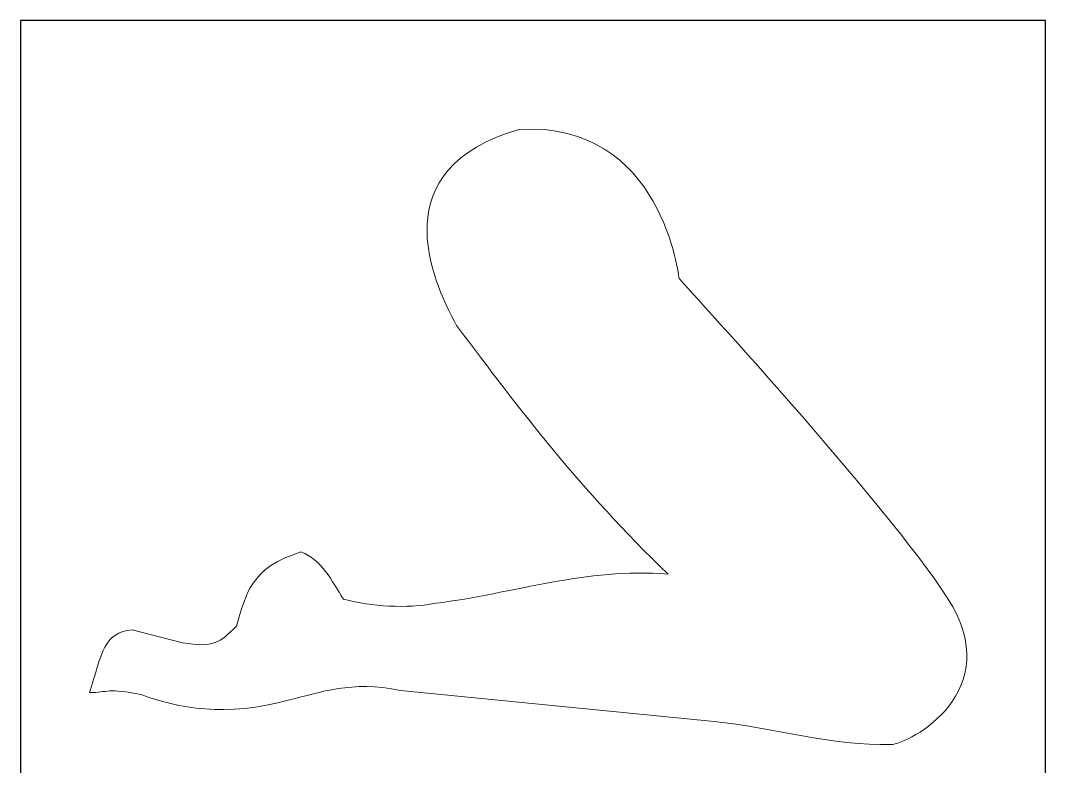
# Model space of a CAD drawing. Header units: millimetres. Extents: x -389 to 572, y -144 to 224.
# Drawn here: x 98.2 to 308.1, y 50.5 to 203.3 of the extents above; entities that cross this region are included whole.
import ezdxf

# ---------------------------------------------------------------- set-up
doc = ezdxf.new("R2010")
doc.units = ezdxf.units.MM
doc.header["$MEASUREMENT"] = 0
doc.layers.add('Layer 1', color=7, linetype='Continuous')

msp = doc.modelspace()

# ---------------------------------------------------------------- linework, layer by layer
at = {"layer": 'Layer 1', "color": 7}
msp.add_open_spline([(308.1016, -93.6553), (308.1016, -93.6553), (98.1988, -93.6553), (98.1988, -93.6553), (98.1988, -93.6553), (98.1988, -93.6553), (98.1988, 203.3131), (98.1988, 203.3131), (98.1988, 203.3131), (98.1988, 203.3131), (308.1016, 203.3131), (308.1016, 203.3131), (308.1016, 203.3131), (308.1016, 203.3131), (308.1016, -93.6553), (308.1016, -93.6553)], degree=3, knots=[0, 0, 0, 0, 0.2, 0.2, 0.2, 0.2, 0.4, 0.4, 0.4, 0.4, 0.6, 0.6, 0.6, 0.6, 1, 1, 1, 1], dxfattribs=at)
at = {"layer": 'Layer 1', "lineweight": 20}
msp.add_open_spline([(233.0657, 150.4317), (233.0657, 150.4317), (229.6438, 182.7108), (200.328, 181.0175), (200.328, 181.0175), (172.4938, 172.9389), (182.1599, 150.6433), (187.4869, 140.8714), (187.4869, 140.8714), (200.6455, 123.3383), (212.6752, 107.3928), (230.808, 89.895), (230.808, 89.895), (214.0157, 91.3061), (199.0932, 85.9086), (183.2182, 83.9331), (183.2182, 83.9331), (176.9388, 82.8042), (170.4124, 83.2628), (164.3446, 84.7797), (164.3446, 84.7797), (161.9457, 88.4839), (159.8996, 92.8936), (155.631, 94.4458), (155.631, 94.4458), (145.2946, 91.3061), (144.3069, 85.697), (142.4371, 79.2411), (142.4371, 79.2411), (138.9799, 75.8897), (137.7452, 74.7608), (131.3952, 75.8545), (131.3952, 75.8545), (131.3952, 75.8545), (121.0941, 78.5003), (121.0941, 78.5003), (121.0941, 78.5003), (115.238, 77.9711), (114.9557, 73.8436), (112.3099, 65.6592), (112.3099, 65.6592), (116.0141, 65.6592), (116.1905, 66.647), (122.8932, 65.2358), (122.8932, 65.2358), (130.3721, 62.4489), (140.2852, 60.5086), (153.3027, 64.1775), (153.3027, 64.1775), (159.6527, 65.6239), (165.9321, 68.1992), (176.0216, 66.0825), (176.0216, 66.0825), (176.0216, 66.0825), (240.2624, 59.7325), (240.2624, 59.7325), (240.2624, 59.7325), (252.0452, 58.5331), (264.6041, 54.6525), (276.4221, 55.0053), (276.4221, 55.0053), (280.2321, 55.1111), (300.3757, 65.8708), (288.0638, 84.9914), (288.0638, 84.9914), (275.7519, 104.112), (233.0657, 150.4317), (233.0657, 150.4317)], degree=3, knots=[0, 0, 0, 0, 0.05555556, 0.05555556, 0.05555556, 0.05555556, 0.11111111, 0.11111111, 0.11111111, 0.11111111, 0.16666667, 0.16666667, 0.16666667, 0.16666667, 0.22222222, 0.22222222, 0.22222222, 0.22222222, 0.27777778, 0.27777778, 0.27777778, 0.27777778, 0.33333333, 0.33333333, 0.33333333, 0.33333333, 0.38888889, 0.38888889, 0.38888889, 0.38888889, 0.44444444, 0.44444444, 0.44444444, 0.44444444, 0.5, 0.5, 0.5, 0.5, 0.55555556, 0.55555556, 0.55555556, 0.55555556, 0.61111111, 0.61111111, 0.61111111, 0.61111111, 0.66666667, 0.66666667, 0.66666667, 0.66666667, 0.72222222, 0.72222222, 0.72222222, 0.72222222, 0.77777778, 0.77777778, 0.77777778, 0.77777778, 0.83333333, 0.83333333, 0.83333333, 0.83333333, 0.88888889, 0.88888889, 0.88888889, 0.88888889, 1, 1, 1, 1], dxfattribs=at)

doc.saveas('drawing.dxf')
